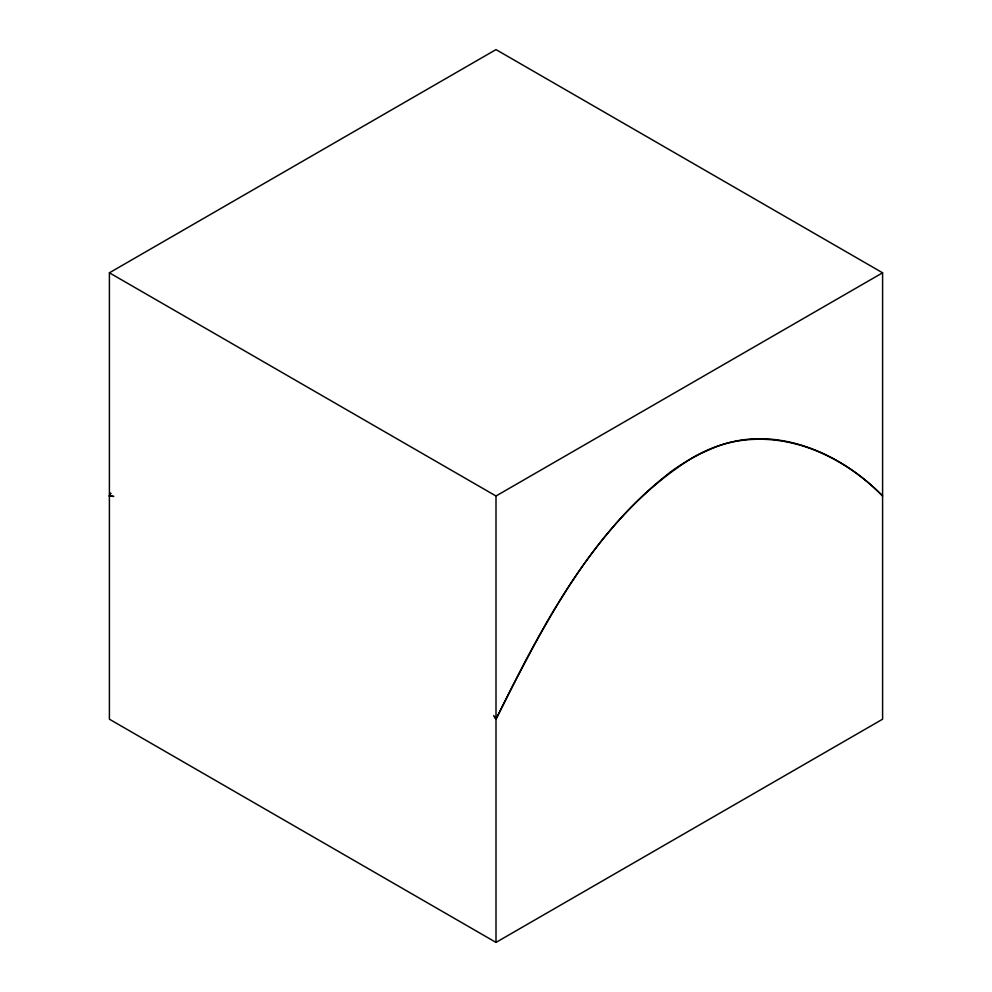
<?xml version="1.0" encoding="UTF-8"?>
<svg xmlns="http://www.w3.org/2000/svg" width="992" height="992" viewBox="0 0 992 992"><rect width="100%" height="100%" fill="white"/><g stroke="black" fill="none" stroke-linecap="round" stroke-linejoin="round"><path stroke-width="1.49" d="M113.77 496.397L109.405 496L110.72 493.26M109.405 496L110.744 493.297M109.405 272.8L496 49.6L882.595 272.8L882.595 719.2L496 942.4L109.405 719.2L109.405 272.8L496 496L882.595 272.8M493.681 715.53L496 719.2C544.348 623.261 596.031 519.572 689.304 459.73C754.639 418.426 831.978 444.106 882.595 496C838.848 451.112 769.804 421.488 709.106 449.847A207.328 119.697 -60 0 0 670.344 472.105C589.211 535.048 540.516 628.878 496 719.2A686.613 522.871 -59.2 0 0 494.413 716.757M496 496L496 942.4M109.393 496.087A686.613 593.811 -58.9 0 1 113.274 496.384"/></g></svg>
